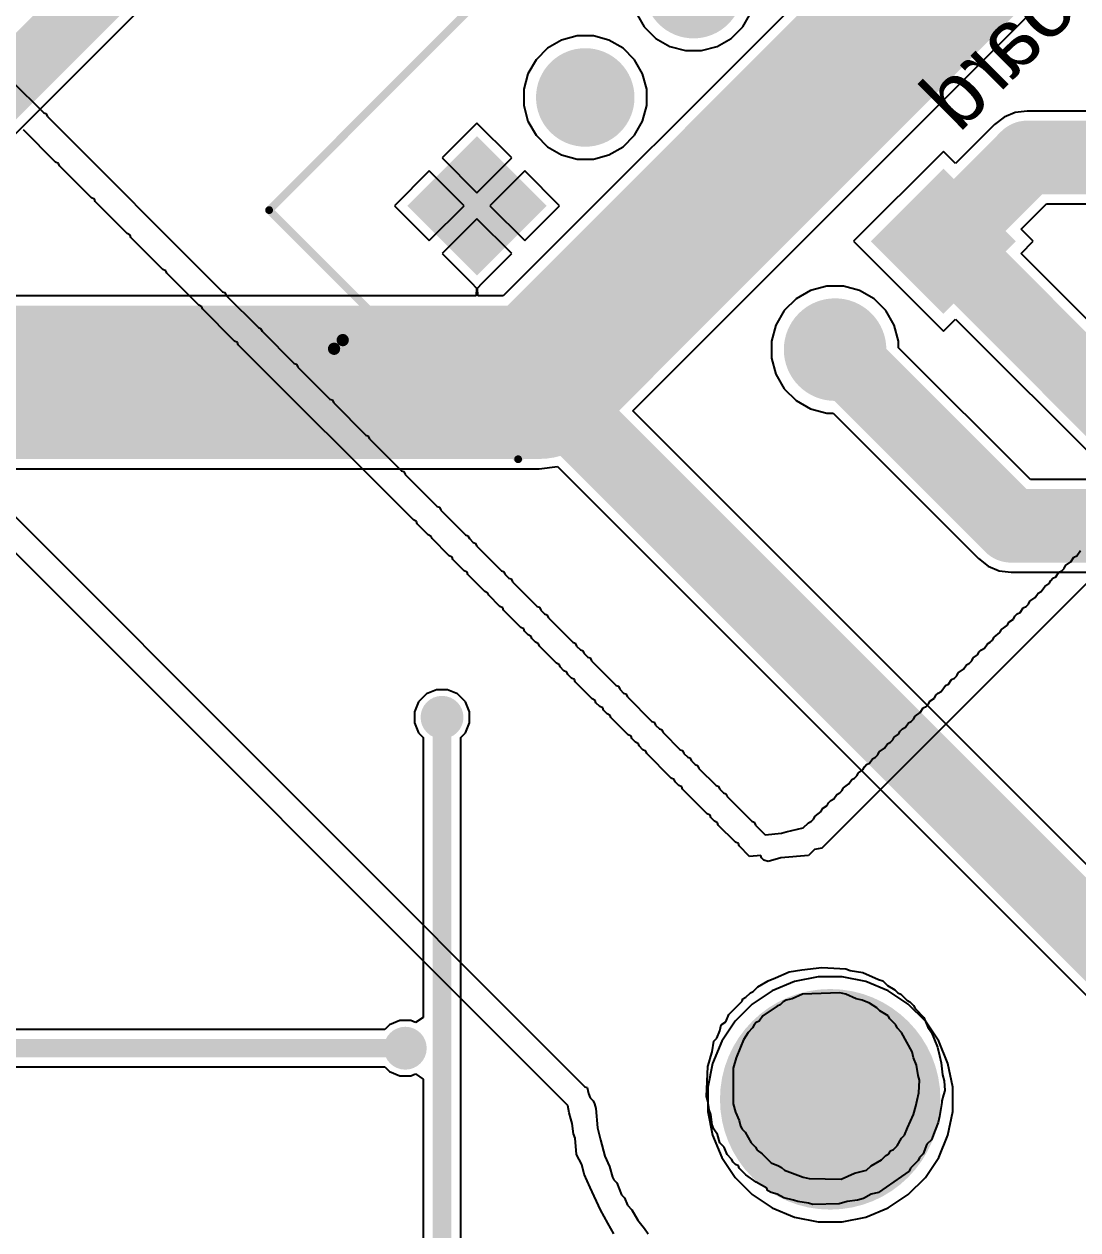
# Model space of a CAD drawing. Header units: millimetres. Extents: x 95 to 305, y 96 to 295.
# Drawn here: x 208.76 to 225.96, y 154.74 to 174.41 of the extents above; entities that cross this region are included whole.
import ezdxf

# ---------------------------------------------------------------- set-up
doc = ezdxf.new("R2010")
doc.units = ezdxf.units.MM
for name, color, linetype in [('BottomLayer', 5, 'Continuous'), ('BottomOverlay', 54, 'Continuous'), ('BottomSolder', 6, 'Continuous'), ('MultiLayer', 9, 'Continuous'), ('PadHoleLayer', 156, 'Continuous'), ('ViaHoleLayer', 16, 'Continuous')]:
    doc.layers.add(name, color=color, linetype=linetype)
doc.styles.add('Arial', font='', dxfattribs={"height": 0.2})
doc.styles.get('Arial').set_extended_font_data('Arial')

# ---------------------------------------------------------------- blocks, each defined once
blk = doc.blocks.new('JST_XH_2_35')
at = {"layer": 'BottomLayer'}
blk.add_hatch(color=5, dxfattribs=at).paths.add_polyline_path([(-2.038, 0.263), (-0.463, 0.263), (-0.463, -1.313), (-2.038, -1.313)])
h = blk.add_hatch(color=5, dxfattribs=at)
edge = h.paths.add_edge_path()
edge.add_arc((1.25, -0.525), 0.787, 0, 360)
at = {"layer": 'BottomSolder'}
blk.add_hatch(color=6, dxfattribs=at).paths.add_polyline_path([(-2.088, 0.313), (-0.413, 0.313), (-0.413, -1.363), (-2.088, -1.363)])
h = blk.add_hatch(color=6, dxfattribs=at)
edge = h.paths.add_edge_path()
edge.add_arc((1.25, -0.525), 0.837, 0, 360)
at = {"layer": 'MultiLayer'}
h = blk.add_hatch(color=9, dxfattribs=at)
edge = h.paths.add_edge_path()
edge.add_arc((1.25, -0.525), 0.787, 0, 360)
at = {"layer": 'PadHoleLayer'}
h = blk.add_hatch(color=156, dxfattribs=at)
edge = h.paths.add_edge_path()
edge.add_arc((-1.25, -0.525), 0.525, 0, 360)
h = blk.add_hatch(color=156, dxfattribs=at)
edge = h.paths.add_edge_path()
edge.add_arc((1.25, -0.525), 0.525, 0, 360)
blk = doc.blocks.new('JST_XH_8_B_49')
at = {"layer": 'BottomLayer'}
blk.add_hatch(color=5, dxfattribs=at).paths.add_polyline_path([(-9.504, 0.771), (-7.996, 0.771), (-7.996, -0.737), (-9.504, -0.737)])
h = blk.add_hatch(color=5, dxfattribs=at)
edge = h.paths.add_edge_path()
edge.add_arc((-6.25, 0.017), 0.754, 0, 360)
h = blk.add_hatch(color=5, dxfattribs=at)
edge = h.paths.add_edge_path()
edge.add_arc((-3.75, 0.017), 0.754, 0, 360)
at = {"layer": 'BottomSolder'}
blk.add_hatch(color=6, dxfattribs=at).paths.add_polyline_path([(-9.554, 0.821), (-7.946, 0.821), (-7.946, -0.787), (-9.554, -0.787)])
h = blk.add_hatch(color=6, dxfattribs=at)
edge = h.paths.add_edge_path()
edge.add_arc((-6.25, 0.017), 0.804, 0, 360)
h = blk.add_hatch(color=6, dxfattribs=at)
edge = h.paths.add_edge_path()
edge.add_arc((-3.75, 0.017), 0.804, 0, 360)
at = {"layer": 'MultiLayer'}
blk.add_hatch(color=9, dxfattribs=at).paths.add_polyline_path([(-9.504, 0.771), (-7.996, 0.771), (-7.996, -0.737), (-9.504, -0.737)])
h = blk.add_hatch(color=9, dxfattribs=at)
edge = h.paths.add_edge_path()
edge.add_arc((-6.25, 0.017), 0.754, 0, 360)
h = blk.add_hatch(color=9, dxfattribs=at)
edge = h.paths.add_edge_path()
edge.add_arc((-3.75, 0.017), 0.754, 0, 360)
at = {"layer": 'PadHoleLayer'}
h = blk.add_hatch(color=156, dxfattribs=at)
edge = h.paths.add_edge_path()
edge.add_arc((-8.75, 0.017), 0.5, 0, 360)
h = blk.add_hatch(color=156, dxfattribs=at)
edge = h.paths.add_edge_path()
edge.add_arc((-6.25, 0.017), 0.5, 0, 360)
at = {"layer": 'BottomOverlay', "const_width": 0.127}
for points in [[(-11.2, 2.367), (-11.2, -3.383)], [(-11.2, 2.367), (11.2, 2.367)], [(-11.2, -3.383), (11.2, -3.383)]]:
    blk.add_lwpolyline(points, dxfattribs=at)
at = {"layer": 'BottomOverlay'}
for points, const_width in [([(-11.232, 2.367, 1), (-11.168, 2.367, 1)], 0.0635), ([(-11.232, 2.367, 1), (-11.168, 2.367, 1)], 0.0635), ([(-11.85, 0.017, 1), (-12.05, 0.017, 1)], 0.2), ([(-12.1, 0.017, 1), (-12, 0.017, 1)], 0.1), ([(-11.9, 0.017, 1), (-11.8, 0.017, 1)], 0.1), ([(-11.232, -3.383, 1), (-11.168, -3.383, 1)], 0.0635), ([(-11.232, -3.383, 1), (-11.168, -3.383, 1)], 0.0635)]:
    blk.add_lwpolyline(points, format="xyb", close=True, dxfattribs=dict(at, const_width=const_width))

msp = doc.modelspace()

# ---------------------------------------------------------------- hatches: boundary and pattern name
at = {"layer": 'BottomLayer'}
h = msp.add_hatch(color=5, dxfattribs=at)
edge = h.paths.add_edge_path()
edge.add_arc((215.582, 163.1), 0.3, 0, 360)
h = msp.add_hatch(color=5, dxfattribs=at)
edge = h.paths.add_edge_path()
edge.add_arc((221.92, 156.866), 1.75, 0, 360)
h = msp.add_hatch(color=5, dxfattribs=at)
edge = h.paths.add_edge_path()
edge.add_arc((214.982, 157.7), 0.3, 0, 360)
at = {"layer": 'BottomSolder'}
h = msp.add_hatch(color=6, dxfattribs=at)
edge = h.paths.add_edge_path()
edge.add_arc((215.582, 163.1), 0.35, 0, 360)
h = msp.add_hatch(color=6, dxfattribs=at)
edge = h.paths.add_edge_path()
edge.add_arc((221.92, 156.866), 1.8, 0, 360)
h = msp.add_hatch(color=6, dxfattribs=at)
edge = h.paths.add_edge_path()
edge.add_arc((214.982, 157.7), 0.35, 0, 360)
at = {"layer": 'MultiLayer'}
h = msp.add_hatch(color=9, dxfattribs=at)
edge = h.paths.add_edge_path()
edge.add_arc((221.92, 156.866), 1.75, 0, 360)
at = {"layer": 'PadHoleLayer'}
h = msp.add_hatch(color=156, dxfattribs=at)
edge = h.paths.add_edge_path()
edge.add_arc((221.92, 156.866), 1.75, 0, 360)
at = {"layer": 'ViaHoleLayer'}
h = msp.add_hatch(color=16, dxfattribs=at)
edge = h.paths.add_edge_path()
edge.add_arc((215.582, 163.1), 0.15, 0, 360)
h = msp.add_hatch(color=16, dxfattribs=at)
edge = h.paths.add_edge_path()
edge.add_arc((214.982, 157.7), 0.15, 0, 360)

# ---------------------------------------------------------------- linework, layer by layer
at = {"layer": 'BottomLayer'}
for p, q in [((229.488, 182.885), (216.581, 169.978)), ((206.974, 170.982), (218.704, 182.712)), ((218.699, 168.102), (231.898, 181.302)), ((218.753, 174.596), (218.885, 174.367)), ((220.492, 174.367), (220.624, 174.596)), ((218.885, 174.367), (219.072, 174.18)), ((220.305, 174.18), (220.492, 174.367)), ((217.533, 174.151), (217.304, 174.019)), ((217.788, 174.219), (217.533, 174.151)), ((218.053, 174.219), (217.788, 174.219)), ((218.308, 174.151), (218.053, 174.219)), ((218.537, 174.019), (218.308, 174.151)), ((219.072, 174.18), (219.301, 174.048)), ((220.076, 174.048), (220.305, 174.18)), ((217.304, 174.019), (217.117, 173.832)), ((218.724, 173.832), (218.537, 174.019)), ((219.301, 174.048), (219.556, 173.979)), ((219.556, 173.979), (219.821, 173.979)), ((219.821, 173.979), (220.076, 174.048)), ((217.117, 173.832), (216.985, 173.603)), ((218.856, 173.603), (218.724, 173.832)), ((216.985, 173.603), (216.917, 173.348)), ((218.925, 173.348), (218.856, 173.603)), ((216.917, 173.348), (216.917, 173.083)), ((218.925, 173.083), (218.925, 173.348)), ((216.917, 173.083), (216.985, 172.828)), ((218.856, 172.828), (218.925, 173.083)), ((224.942, 172.968), (224.759, 172.892)), ((225.137, 172.994), (224.942, 172.968)), ((241.115, 172.994), (225.137, 172.994)), ((216.153, 172.797), (215.584, 172.228)), ((216.721, 172.228), (216.153, 172.797)), ((216.985, 172.828), (217.117, 172.599)), ((218.724, 172.599), (218.856, 172.828)), ((224.602, 172.772), (223.966, 172.136)), ((224.759, 172.892), (224.602, 172.772)), ((217.117, 172.599), (217.304, 172.412)), ((218.537, 172.412), (218.724, 172.599)), ((217.304, 172.412), (217.533, 172.28)), ((218.308, 172.28), (218.537, 172.412)), ((215.584, 172.228), (216.153, 171.66)), ((216.153, 171.66), (216.721, 172.228)), ((217.533, 172.28), (217.788, 172.211)), ((217.788, 172.211), (218.053, 172.211)), ((218.053, 172.211), (218.308, 172.28)), ((223.768, 172.335), (222.301, 170.868)), ((223.966, 172.136), (223.768, 172.335)), ((215.372, 172.016), (214.804, 171.448)), ((215.941, 171.448), (215.372, 172.016)), ((216.934, 172.016), (216.365, 171.448)), ((217.502, 171.448), (216.934, 172.016)), ((214.804, 171.448), (215.372, 170.879)), ((215.372, 170.879), (215.941, 171.448)), ((216.365, 171.448), (216.934, 170.879)), ((216.934, 170.879), (217.502, 171.448)), ((225.036, 171.066), (225.451, 171.481)), ((225.451, 171.481), (227.072, 171.481)), ((216.153, 171.236), (215.584, 170.667)), ((216.721, 170.667), (216.153, 171.236)), ((225.235, 170.868), (225.036, 171.066)), ((222.301, 170.868), (223.768, 169.401)), ((225.036, 170.669), (225.235, 170.868)), ((215.584, 170.667), (216.063, 170.188)), ((216.24, 170.186), (216.721, 170.667)), ((227.321, 168.385), (225.036, 170.669)), ((216.063, 170.188), (216.146, 170.105)), ((216.146, 170.105), (216.137, 169.978)), ((216.159, 170.105), (216.24, 170.186)), ((216.168, 169.978), (216.159, 170.105)), ((221.6, 170.067), (221.363, 169.93)), ((221.863, 170.137), (221.6, 170.067)), ((222.137, 170.137), (221.863, 170.137)), ((222.4, 170.067), (222.137, 170.137)), ((222.637, 169.93), (222.4, 170.067)), ((216.137, 169.978), (188.866, 169.978)), ((216.581, 169.978), (216.168, 169.978)), ((221.363, 169.93), (221.17, 169.737)), ((222.83, 169.737), (222.637, 169.93)), ((221.17, 169.737), (221.033, 169.5)), ((222.967, 169.5), (222.83, 169.737)), ((221.033, 169.5), (220.963, 169.237)), ((223.037, 169.237), (222.967, 169.5)), ((223.768, 169.401), (223.966, 169.599)), ((223.966, 169.599), (226.458, 167.107)), ((220.963, 169.237), (220.963, 168.963)), ((223.037, 169.132), (223.037, 169.237)), ((225.189, 166.98), (223.037, 169.132)), ((220.963, 168.963), (221.033, 168.7)), ((221.033, 168.7), (221.17, 168.463)), ((221.17, 168.463), (221.363, 168.27)), ((221.363, 168.27), (221.6, 168.133)), ((227.992, 158.81), (218.699, 168.102)), ((221.6, 168.133), (221.863, 168.063)), ((221.863, 168.063), (221.968, 168.063)), ((221.968, 168.063), (224.341, 165.689)), ((201.387, 167.154), (217.166, 167.154)), ((217.166, 167.154), (217.468, 167.194)), ((217.468, 167.194), (227.144, 157.518)), ((226.433, 166.98), (225.189, 166.98)), ((224.341, 165.689), (224.341, 165.689)), ((224.341, 165.689), (224.498, 165.569)), ((224.498, 165.569), (224.68, 165.493)), ((224.68, 165.493), (224.876, 165.468)), ((224.876, 165.468), (233.14, 165.468)), ((215.492, 163.55), (215.327, 163.482)), ((215.671, 163.55), (215.492, 163.55)), ((215.836, 163.482), (215.671, 163.55)), ((215.2, 163.355), (215.132, 163.19)), ((215.327, 163.482), (215.2, 163.355)), ((215.963, 163.355), (215.836, 163.482)), ((216.032, 163.19), (215.963, 163.355)), ((215.132, 163.19), (215.132, 163.011)), ((216.032, 163.011), (216.032, 163.19)), ((215.132, 163.011), (215.2, 162.845)), ((215.963, 162.845), (216.032, 163.011)), ((215.2, 162.845), (215.276, 162.77)), ((215.276, 162.77), (215.276, 158.203)), ((215.887, 162.77), (215.963, 162.845)), ((215.887, 150.382), (215.887, 162.77)), ((221.723, 158.866), (221.337, 158.79)), ((222.117, 158.866), (221.723, 158.866)), ((222.504, 158.79), (222.117, 158.866)), ((220.973, 158.639), (220.645, 158.42)), ((221.337, 158.79), (220.973, 158.639)), ((222.868, 158.639), (222.504, 158.79)), ((223.195, 158.42), (222.868, 158.639)), ((220.645, 158.42), (220.367, 158.141)), ((223.474, 158.141), (223.195, 158.42)), ((214.727, 158.081), (214.651, 158.006)), ((214.892, 158.15), (214.727, 158.081)), ((215.071, 158.15), (214.892, 158.15)), ((215.149, 158.118), (215.071, 158.15)), ((215.276, 158.203), (215.149, 158.118)), ((220.367, 158.141), (220.148, 157.814)), ((223.693, 157.814), (223.474, 158.141)), ((214.651, 158.006), (207.8, 158.006)), ((220.148, 157.814), (219.997, 157.45)), ((223.843, 157.45), (223.693, 157.814)), ((219.997, 157.45), (219.92, 157.063)), ((223.92, 157.063), (223.843, 157.45)), ((207.927, 157.394), (214.651, 157.394)), ((214.651, 157.394), (214.727, 157.319)), ((214.727, 157.319), (214.892, 157.25)), ((214.892, 157.25), (215.071, 157.25)), ((215.071, 157.25), (215.149, 157.282)), ((215.149, 157.282), (215.276, 157.197)), ((215.276, 157.197), (215.276, 154.421)), ((219.92, 157.063), (219.92, 156.669)), ((223.92, 156.669), (223.92, 157.063)), ((219.92, 156.669), (219.997, 156.283)), ((223.843, 156.283), (223.92, 156.669)), ((219.997, 156.283), (220.148, 155.919)), ((223.693, 155.919), (223.843, 156.283)), ((220.148, 155.919), (220.367, 155.592)), ((223.474, 155.592), (223.693, 155.919)), ((220.367, 155.592), (220.645, 155.313)), ((223.195, 155.313), (223.474, 155.592)), ((220.645, 155.313), (220.973, 155.094)), ((222.868, 155.094), (223.195, 155.313)), ((220.973, 155.094), (221.337, 154.943)), ((222.504, 154.943), (222.868, 155.094)), ((221.337, 154.943), (221.723, 154.866)), ((221.723, 154.866), (222.117, 154.866)), ((222.117, 154.866), (222.504, 154.943))]:
    msp.add_line(p, q, dxfattribs=at)
for points, const_width in [([(206.51, 171.446), (218.432, 183.368)], 1), ([(217.166, 168.566), (230.9, 182.3)], 2.5), ([(223.768, 170.868), (225.137, 172.237)], 1.2), ([(225.137, 172.237), (241.115, 172.237)], 1.2), ([(223.768, 170.868), (227.007, 167.628)], 1.2), ([(188.866, 168.566), (217.166, 168.566)], 2.5), ([(222, 169.1), (224.876, 166.224)], 1.2), ([(217.166, 168.566), (227.679, 158.053)], 1.2), ([(224.876, 166.224), (233.454, 166.224)], 1.2), ([(215.582, 150.382), (215.582, 163.1)], 0.3), ([(207.8, 157.7), (214.982, 157.7)], 0.3)]:
    msp.add_lwpolyline(points, dxfattribs=dict(at, const_width=const_width))
for points, const_width in [([(224.837, 172.237, 1), (225.437, 172.237, 1)], 0.6), ([(224.837, 172.237, 1), (225.437, 172.237, 1)], 0.6), ([(223.468, 170.868, 1), (224.068, 170.868, 1)], 0.6), ([(223.468, 170.868, 1), (224.068, 170.868, 1)], 0.6), ([(216.541, 168.566, 1), (217.791, 168.566, 1)], 1.25), ([(216.541, 168.566, 1), (217.791, 168.566, 1)], 1.25), ([(221.7, 169.1, 1), (222.3, 169.1, 1)], 0.6), ([(216.866, 168.566, 1), (217.466, 168.566, 1)], 0.6), ([(224.576, 166.224, 1), (225.176, 166.224, 1)], 0.6), ([(224.576, 166.224, 1), (225.176, 166.224, 1)], 0.6), ([(215.507, 163.1, 1), (215.657, 163.1, 1)], 0.15), ([(214.907, 157.7, 1), (215.057, 157.7, 1)], 0.15)]:
    msp.add_lwpolyline(points, format="xyb", close=True, dxfattribs=dict(at, const_width=const_width))
at = {"layer": 'BottomOverlay'}
for p, q in [((238.274, 177.455), (221.784, 160.965)), ((201.485, 173.5), (217.914, 157.071)), ((208.555, 173.488), (209.079, 172.964)), ((217.634, 156.767), (201.314, 173.086)), ((209.079, 172.964), (209.115, 172.952)), ((209.115, 172.952), (209.139, 172.904)), ((209.139, 172.904), (211.999, 170.044)), ((209.273, 172.161), (208.75, 172.685)), ((209.322, 172.137), (209.273, 172.161)), ((209.334, 172.1), (209.322, 172.137)), ((209.858, 171.577), (209.334, 172.1)), ((209.906, 171.553), (209.858, 171.577)), ((209.918, 171.516), (209.906, 171.553)), ((210.442, 170.993), (209.918, 171.516)), ((210.49, 170.969), (210.442, 170.993)), ((210.502, 170.932), (210.49, 170.969)), ((211.026, 170.409), (210.502, 170.932)), ((211.074, 170.384), (211.026, 170.409)), ((211.087, 170.348), (211.074, 170.384)), ((211.61, 169.825), (211.087, 170.348)), ((211.999, 170.044), (212.036, 170.032)), ((212.036, 170.032), (212.06, 169.983)), ((211.659, 169.8), (211.61, 169.825)), ((212.06, 169.983), (212.584, 169.46)), ((211.671, 169.764), (211.659, 169.8)), ((212.194, 169.241), (211.671, 169.764)), ((212.584, 169.46), (212.62, 169.447)), ((212.62, 169.447), (212.644, 169.399)), ((212.243, 169.216), (212.194, 169.241)), ((212.644, 169.399), (213.168, 168.875)), ((212.255, 169.18), (212.243, 169.216)), ((215.115, 166.32), (212.255, 169.18)), ((213.168, 168.875), (213.204, 168.863)), ((213.204, 168.863), (213.229, 168.815)), ((213.229, 168.815), (213.752, 168.291)), ((213.752, 168.291), (213.788, 168.279)), ((213.788, 168.279), (213.813, 168.23)), ((213.813, 168.23), (214.336, 167.707)), ((214.336, 167.707), (214.372, 167.695)), ((214.372, 167.695), (214.397, 167.646)), ((214.397, 167.646), (214.92, 167.123)), ((214.92, 167.123), (214.957, 167.111)), ((214.957, 167.111), (214.981, 167.062)), ((214.981, 167.062), (215.504, 166.539)), ((215.504, 166.539), (215.541, 166.527)), ((215.541, 166.527), (215.565, 166.478)), ((215.565, 166.478), (215.967, 166.076)), ((215.164, 166.295), (215.115, 166.32)), ((215.176, 166.259), (215.164, 166.295)), ((215.358, 166.076), (215.176, 166.259)), ((215.407, 166.052), (215.358, 166.076)), ((215.967, 166.076), (216.003, 166.064)), ((215.419, 166.016), (215.407, 166.052)), ((215.699, 165.736), (215.419, 166.016)), ((216.003, 166.064), (216.028, 166.016)), ((216.028, 166.016), (216.088, 165.955)), ((216.088, 165.955), (216.125, 165.943)), ((216.125, 165.943), (216.149, 165.894)), ((216.149, 165.894), (216.551, 165.492)), ((215.748, 165.711), (215.699, 165.736)), ((215.76, 165.675), (215.748, 165.711)), ((225.849, 165.638), (225.897, 165.711)), ((225.897, 165.711), (225.946, 165.736)), ((225.946, 165.736), (226.007, 165.821)), ((215.942, 165.492), (215.76, 165.675)), ((215.991, 165.468), (215.942, 165.492)), ((216.551, 165.492), (216.587, 165.48)), ((225.654, 165.468), (225.703, 165.492)), ((225.703, 165.492), (225.739, 165.529)), ((225.739, 165.529), (225.763, 165.577)), ((225.763, 165.577), (225.849, 165.638)), ((216.003, 165.431), (215.991, 165.468)), ((216.283, 165.151), (216.003, 165.431)), ((216.587, 165.48), (216.612, 165.431)), ((216.612, 165.431), (216.673, 165.371)), ((216.673, 165.371), (216.709, 165.358)), ((216.709, 165.358), (216.733, 165.31)), ((216.733, 165.31), (217.135, 164.908)), ((225.496, 165.285), (225.52, 165.334)), ((225.52, 165.334), (225.556, 165.371)), ((225.556, 165.371), (225.605, 165.395)), ((225.605, 165.395), (225.654, 165.468)), ((216.332, 165.127), (216.283, 165.151)), ((216.344, 165.091), (216.332, 165.127)), ((216.527, 164.908), (216.344, 165.091)), ((225.264, 165.054), (225.313, 165.127)), ((225.313, 165.127), (225.362, 165.151)), ((225.362, 165.151), (225.423, 165.237)), ((225.423, 165.237), (225.496, 165.285)), ((216.575, 164.884), (216.527, 164.908)), ((217.135, 164.908), (217.172, 164.896)), ((217.172, 164.896), (217.196, 164.847)), ((225.07, 164.884), (225.118, 164.908)), ((225.118, 164.908), (225.155, 164.945)), ((225.155, 164.945), (225.179, 164.993)), ((225.179, 164.993), (225.264, 165.054)), ((216.587, 164.847), (216.575, 164.884)), ((216.867, 164.567), (216.587, 164.847)), ((217.196, 164.847), (217.257, 164.786)), ((217.257, 164.786), (217.293, 164.774)), ((217.293, 164.774), (217.318, 164.726)), ((217.318, 164.726), (217.719, 164.324)), ((224.838, 164.653), (224.911, 164.701)), ((224.911, 164.701), (224.936, 164.75)), ((224.936, 164.75), (224.972, 164.786)), ((224.972, 164.786), (225.021, 164.811)), ((225.021, 164.811), (225.07, 164.884)), ((216.916, 164.543), (216.867, 164.567)), ((216.928, 164.506), (216.916, 164.543)), ((216.989, 164.446), (216.928, 164.506)), ((224.692, 164.482), (224.717, 164.531)), ((224.717, 164.531), (224.814, 164.604)), ((224.814, 164.604), (224.838, 164.653)), ((217.038, 164.421), (216.989, 164.446)), ((217.05, 164.385), (217.038, 164.421)), ((217.111, 164.324), (217.05, 164.385)), ((217.159, 164.3), (217.111, 164.324)), ((217.719, 164.324), (217.756, 164.312)), ((217.756, 164.312), (217.78, 164.263)), ((224.486, 164.3), (224.534, 164.324)), ((224.534, 164.324), (224.571, 164.36)), ((224.571, 164.36), (224.595, 164.409)), ((224.595, 164.409), (224.692, 164.482)), ((217.172, 164.263), (217.159, 164.3)), ((217.451, 163.983), (217.172, 164.263)), ((217.78, 164.263), (217.841, 164.202)), ((217.841, 164.202), (217.877, 164.19)), ((217.877, 164.19), (217.902, 164.141)), ((217.902, 164.141), (217.963, 164.081)), ((224.254, 164.068), (224.327, 164.117)), ((224.327, 164.117), (224.352, 164.166)), ((224.352, 164.166), (224.388, 164.202)), ((224.388, 164.202), (224.437, 164.227)), ((224.437, 164.227), (224.486, 164.3)), ((217.5, 163.959), (217.451, 163.983)), ((217.512, 163.922), (217.5, 163.959)), ((217.573, 163.861), (217.512, 163.922)), ((217.963, 164.081), (217.999, 164.068)), ((217.999, 164.068), (218.023, 164.02)), ((218.023, 164.02), (218.425, 163.618)), ((224.096, 163.886), (224.145, 163.959)), ((224.145, 163.959), (224.193, 163.983)), ((224.193, 163.983), (224.23, 164.02)), ((224.23, 164.02), (224.254, 164.068)), ((217.622, 163.837), (217.573, 163.861)), ((217.634, 163.801), (217.622, 163.837)), ((217.695, 163.74), (217.634, 163.801)), ((217.744, 163.715), (217.695, 163.74)), ((217.756, 163.679), (217.744, 163.715)), ((223.853, 163.642), (223.901, 163.715)), ((223.901, 163.715), (223.95, 163.74)), ((223.95, 163.74), (223.987, 163.776)), ((223.987, 163.776), (224.011, 163.825)), ((224.011, 163.825), (224.096, 163.886)), ((218.036, 163.399), (217.756, 163.679)), ((218.425, 163.618), (218.462, 163.606)), ((218.462, 163.606), (218.486, 163.557)), ((218.486, 163.557), (218.547, 163.496)), ((223.682, 163.496), (223.731, 163.521)), ((223.731, 163.521), (223.804, 163.618)), ((223.804, 163.618), (223.853, 163.642)), ((218.084, 163.375), (218.036, 163.399)), ((218.096, 163.338), (218.084, 163.375)), ((218.157, 163.277), (218.096, 163.338)), ((218.547, 163.496), (218.583, 163.484)), ((218.583, 163.484), (218.608, 163.436)), ((218.608, 163.436), (219.009, 163.034)), ((223.524, 163.314), (223.548, 163.363)), ((223.548, 163.363), (223.621, 163.411)), ((223.621, 163.411), (223.646, 163.46)), ((223.646, 163.46), (223.682, 163.496)), ((218.206, 163.253), (218.157, 163.277)), ((218.218, 163.216), (218.206, 163.253)), ((218.279, 163.156), (218.218, 163.216)), ((218.328, 163.131), (218.279, 163.156)), ((218.34, 163.095), (218.328, 163.131)), ((223.305, 163.119), (223.39, 163.18)), ((223.39, 163.18), (223.439, 163.253)), ((223.439, 163.253), (223.488, 163.277)), ((223.488, 163.277), (223.524, 163.314)), ((218.62, 162.815), (218.34, 163.095)), ((219.009, 163.034), (219.046, 163.022)), ((219.046, 163.022), (219.07, 162.973)), ((219.07, 162.973), (219.131, 162.912)), ((223.098, 162.912), (223.147, 162.937)), ((223.147, 162.937), (223.196, 163.01)), ((223.196, 163.01), (223.244, 163.034)), ((223.244, 163.034), (223.281, 163.07)), ((223.281, 163.07), (223.305, 163.119)), ((218.668, 162.791), (218.62, 162.815)), ((218.681, 162.754), (218.668, 162.791)), ((218.741, 162.693), (218.681, 162.754)), ((219.131, 162.912), (219.167, 162.9)), ((219.167, 162.9), (219.192, 162.851)), ((219.192, 162.851), (219.472, 162.571)), ((222.903, 162.693), (222.94, 162.73)), ((222.94, 162.73), (222.964, 162.778)), ((222.964, 162.778), (223.037, 162.827)), ((223.037, 162.827), (223.062, 162.876)), ((223.062, 162.876), (223.098, 162.912)), ((218.79, 162.669), (218.741, 162.693)), ((218.802, 162.632), (218.79, 162.669)), ((218.863, 162.571), (218.802, 162.632)), ((218.912, 162.547), (218.863, 162.571)), ((218.924, 162.511), (218.912, 162.547)), ((219.472, 162.571), (219.508, 162.559)), ((219.508, 162.559), (219.532, 162.511)), ((222.697, 162.486), (222.721, 162.535)), ((222.721, 162.535), (222.806, 162.596)), ((222.806, 162.596), (222.855, 162.669)), ((222.855, 162.669), (222.903, 162.693)), ((219.326, 162.109), (218.924, 162.511)), ((219.532, 162.511), (219.593, 162.45)), ((219.593, 162.45), (219.63, 162.438)), ((219.63, 162.438), (219.654, 162.389)), ((219.654, 162.389), (219.715, 162.328)), ((222.514, 162.328), (222.563, 162.352)), ((222.563, 162.352), (222.611, 162.425)), ((222.611, 162.425), (222.66, 162.45)), ((222.66, 162.45), (222.697, 162.486)), ((219.715, 162.328), (219.752, 162.316)), ((219.752, 162.316), (219.776, 162.267)), ((219.776, 162.267), (220.056, 161.987)), ((222.319, 162.109), (222.356, 162.146)), ((222.356, 162.146), (222.38, 162.194)), ((222.38, 162.194), (222.453, 162.243)), ((222.453, 162.243), (222.478, 162.292)), ((222.478, 162.292), (222.514, 162.328)), ((219.374, 162.085), (219.326, 162.109)), ((219.386, 162.048), (219.374, 162.085)), ((219.447, 161.987), (219.386, 162.048)), ((219.496, 161.963), (219.447, 161.987)), ((219.508, 161.926), (219.496, 161.963)), ((220.056, 161.987), (220.092, 161.975)), ((220.092, 161.975), (220.117, 161.926)), ((222.112, 161.902), (222.137, 161.951)), ((222.137, 161.951), (222.222, 162.012)), ((222.222, 162.012), (222.271, 162.085)), ((222.271, 162.085), (222.319, 162.109)), ((219.91, 161.525), (219.508, 161.926)), ((220.117, 161.926), (220.177, 161.866)), ((220.177, 161.866), (220.214, 161.853)), ((220.214, 161.853), (220.238, 161.805)), ((220.238, 161.805), (220.64, 161.403)), ((221.93, 161.744), (221.979, 161.768)), ((221.979, 161.768), (222.027, 161.841)), ((222.027, 161.841), (222.076, 161.866)), ((222.076, 161.866), (222.112, 161.902)), ((221.674, 161.488), (221.772, 161.561)), ((221.772, 161.561), (221.796, 161.61)), ((221.796, 161.61), (221.869, 161.659)), ((221.869, 161.659), (221.893, 161.707)), ((221.893, 161.707), (221.93, 161.744)), ((219.958, 161.501), (219.91, 161.525)), ((219.971, 161.464), (219.958, 161.501)), ((220.031, 161.403), (219.971, 161.464)), ((220.08, 161.379), (220.031, 161.403)), ((220.092, 161.342), (220.08, 161.379)), ((220.64, 161.403), (220.676, 161.391)), ((220.676, 161.391), (220.701, 161.342)), ((221.48, 161.294), (221.565, 161.379)), ((221.565, 161.379), (221.613, 161.403)), ((221.613, 161.403), (221.65, 161.44)), ((221.65, 161.44), (221.674, 161.488)), ((220.372, 161.062), (220.092, 161.342)), ((220.701, 161.342), (220.859, 161.184)), ((220.859, 161.184), (221.127, 161.208)), ((221.127, 161.208), (221.2, 161.233)), ((221.2, 161.233), (221.48, 161.294)), ((220.421, 161.038), (220.372, 161.062)), ((220.433, 161.002), (220.421, 161.038)), ((220.603, 160.831), (220.433, 161.002)), ((221.784, 160.965), (221.662, 160.941)), ((220.786, 160.843), (220.603, 160.831)), ((220.798, 160.807), (220.786, 160.843)), ((220.835, 160.77), (220.798, 160.807)), ((220.908, 160.746), (220.835, 160.77)), ((221.115, 160.807), (220.908, 160.746)), ((221.565, 160.843), (221.115, 160.807)), ((221.662, 160.941), (221.565, 160.843)), ((221.455, 158.981), (221.784, 159.018)), ((221.784, 159.018), (222.173, 158.994)), ((222.173, 158.994), (222.246, 158.969)), ((220.737, 158.702), (220.908, 158.799)), ((220.908, 158.799), (221.029, 158.848)), ((221.029, 158.848), (221.248, 158.945)), ((221.248, 158.945), (221.455, 158.981)), ((222.246, 158.969), (222.453, 158.933)), ((222.453, 158.933), (222.709, 158.823)), ((222.709, 158.823), (222.782, 158.799)), ((222.782, 158.799), (222.855, 158.726)), ((220.543, 158.531), (220.616, 158.604)), ((220.616, 158.604), (220.664, 158.628)), ((220.664, 158.628), (220.737, 158.702)), ((222.076, 158.604), (221.467, 158.58)), ((222.173, 158.58), (222.076, 158.604)), ((222.855, 158.726), (222.977, 158.653)), ((222.977, 158.653), (223.025, 158.604)), ((223.025, 158.604), (223.074, 158.58)), ((220.263, 158.251), (220.482, 158.47)), ((220.482, 158.47), (220.494, 158.507)), ((220.494, 158.507), (220.543, 158.531)), ((221.102, 158.409), (221.054, 158.385)), ((221.151, 158.458), (221.102, 158.409)), ((221.2, 158.482), (221.151, 158.458)), ((221.297, 158.507), (221.2, 158.482)), ((221.467, 158.58), (221.297, 158.507)), ((222.344, 158.507), (222.173, 158.58)), ((222.441, 158.482), (222.344, 158.507)), ((222.563, 158.434), (222.441, 158.482)), ((222.684, 158.361), (222.563, 158.434)), ((223.074, 158.58), (223.171, 158.482)), ((223.171, 158.482), (223.22, 158.458)), ((223.22, 158.458), (223.281, 158.397)), ((220.214, 158.13), (220.263, 158.251)), ((220.822, 158.227), (220.762, 158.142)), ((221.054, 158.385), (220.822, 158.227)), ((222.733, 158.312), (222.684, 158.361)), ((222.867, 158.227), (222.733, 158.312)), ((222.891, 158.178), (222.867, 158.227)), ((223.281, 158.397), (223.305, 158.349)), ((223.305, 158.349), (223.451, 158.203)), ((220.117, 157.983), (220.141, 158.081)), ((220.141, 158.081), (220.214, 158.13)), ((220.652, 158.032), (220.579, 157.959)), ((220.676, 158.081), (220.652, 158.032)), ((220.713, 158.117), (220.676, 158.081)), ((220.762, 158.142), (220.713, 158.117)), ((222.989, 158.081), (222.891, 158.178)), ((223.013, 158.032), (222.989, 158.081)), ((223.086, 157.959), (223.013, 158.032)), ((223.451, 158.203), (223.512, 158.044)), ((223.512, 158.044), (223.573, 157.959)), ((219.995, 157.643), (220.019, 157.813)), ((220.019, 157.813), (220.068, 157.862)), ((220.068, 157.862), (220.117, 157.983)), ((220.506, 157.837), (220.457, 157.716)), ((220.579, 157.959), (220.506, 157.837)), ((223.256, 157.643), (223.086, 157.959)), ((223.573, 157.959), (223.67, 157.716)), ((219.971, 157.57), (219.995, 157.643)), ((220.457, 157.716), (220.384, 157.545)), ((223.281, 157.545), (223.256, 157.643)), ((223.67, 157.716), (223.707, 157.582)), ((219.922, 157.399), (219.946, 157.472)), ((219.946, 157.472), (219.971, 157.57)), ((220.384, 157.545), (220.336, 157.375)), ((223.329, 157.424), (223.281, 157.545)), ((223.354, 157.253), (223.329, 157.424)), ((223.707, 157.582), (223.731, 157.46)), ((223.731, 157.46), (223.755, 157.265)), ((219.898, 156.913), (219.922, 157.399)), ((220.336, 157.375), (220.336, 156.815)), ((223.378, 157.18), (223.354, 157.253)), ((223.755, 157.265), (223.78, 157.168)), ((217.914, 157.071), (217.95, 157.059)), ((217.95, 157.059), (217.975, 156.961)), ((223.366, 156.973), (223.378, 157.18)), ((223.78, 157.168), (223.792, 157.01)), ((217.975, 156.961), (217.999, 156.888)), ((217.999, 156.888), (218.048, 156.84)), ((218.048, 156.84), (218.072, 156.791)), ((219.922, 156.84), (219.898, 156.913)), ((219.946, 156.693), (219.922, 156.84)), ((223.317, 156.754), (223.342, 156.852)), ((223.342, 156.852), (223.366, 156.973)), ((223.768, 156.937), (223.743, 156.84)), ((223.743, 156.84), (223.743, 156.815)), ((223.792, 157.01), (223.768, 156.937)), ((217.658, 156.645), (217.634, 156.767)), ((217.683, 156.547), (217.658, 156.645)), ((218.072, 156.791), (218.096, 156.718)), ((218.096, 156.718), (218.121, 156.401)), ((219.971, 156.62), (219.946, 156.693)), ((220.336, 156.815), (220.336, 156.791)), ((220.336, 156.791), (220.372, 156.657)), ((220.372, 156.657), (220.433, 156.523)), ((223.281, 156.62), (223.317, 156.754)), ((223.743, 156.815), (223.707, 156.584)), ((217.707, 156.474), (217.683, 156.547)), ((217.731, 156.304), (217.707, 156.474)), ((219.995, 156.45), (219.971, 156.62)), ((220.019, 156.377), (219.995, 156.45)), ((220.433, 156.523), (220.457, 156.426)), ((223.183, 156.401), (223.281, 156.62)), ((223.682, 156.487), (223.634, 156.365)), ((223.707, 156.584), (223.682, 156.487)), ((217.756, 156.231), (217.731, 156.304)), ((218.121, 156.401), (218.169, 156.207)), ((220.08, 156.292), (220.019, 156.377)), ((220.117, 156.158), (220.08, 156.292)), ((220.457, 156.426), (220.482, 156.377)), ((220.482, 156.377), (220.53, 156.328)), ((220.53, 156.328), (220.628, 156.158)), ((223.086, 156.231), (223.135, 156.28)), ((223.135, 156.28), (223.183, 156.401)), ((223.634, 156.365), (223.573, 156.207)), ((217.78, 155.963), (217.756, 156.231)), ((218.169, 156.207), (218.242, 155.939)), ((220.19, 156.085), (220.117, 156.158)), ((220.238, 155.963), (220.19, 156.085)), ((220.628, 156.158), (220.701, 156.085)), ((220.701, 156.085), (220.725, 156.036)), ((222.903, 156.024), (222.952, 156.049)), ((222.952, 156.049), (223.013, 156.109)), ((223.013, 156.109), (223.086, 156.231)), ((223.5, 156.134), (223.439, 155.975)), ((223.573, 156.207), (223.5, 156.134)), ((217.865, 155.805), (217.78, 155.963)), ((218.242, 155.939), (218.315, 155.769)), ((220.311, 155.89), (220.238, 155.963)), ((220.336, 155.842), (220.311, 155.89)), ((220.725, 156.036), (220.81, 155.975)), ((220.81, 155.975), (220.956, 155.829)), ((222.587, 155.781), (222.757, 155.878)), ((222.757, 155.878), (222.83, 155.951)), ((222.83, 155.951), (222.879, 155.975)), ((222.879, 155.975), (222.903, 156.024)), ((223.354, 155.866), (223.232, 155.744)), ((223.378, 155.915), (223.354, 155.866)), ((223.439, 155.975), (223.378, 155.915)), ((217.902, 155.647), (217.865, 155.805)), ((217.999, 155.428), (217.902, 155.647)), ((218.315, 155.769), (218.364, 155.598)), ((220.372, 155.805), (220.336, 155.842)), ((220.421, 155.781), (220.372, 155.805)), ((220.433, 155.744), (220.421, 155.781)), ((220.543, 155.635), (220.433, 155.744)), ((220.956, 155.829), (221.078, 155.781)), ((221.078, 155.781), (221.127, 155.756)), ((221.127, 155.756), (221.175, 155.708)), ((221.175, 155.708), (221.48, 155.598)), ((222.1, 155.562), (222.319, 155.659)), ((222.319, 155.659), (222.514, 155.708)), ((222.514, 155.708), (222.587, 155.781)), ((223.208, 155.696), (222.709, 155.343)), ((223.232, 155.744), (223.208, 155.696)), ((218.364, 155.598), (218.389, 155.55)), ((218.389, 155.55), (218.437, 155.501)), ((218.437, 155.501), (218.51, 155.306)), ((220.713, 155.513), (220.543, 155.635)), ((220.883, 155.416), (220.713, 155.513)), ((221.48, 155.598), (221.577, 155.574)), ((221.577, 155.574), (222.1, 155.562)), ((218.169, 155.063), (217.999, 155.428)), ((218.51, 155.306), (218.559, 155.257)), ((218.559, 155.257), (218.608, 155.136)), ((220.895, 155.379), (220.883, 155.416)), ((220.956, 155.343), (220.895, 155.379)), ((221.054, 155.318), (220.956, 155.343)), ((221.163, 155.257), (221.054, 155.318)), ((221.321, 155.221), (221.163, 155.257)), ((222.587, 155.318), (222.465, 155.245)), ((222.709, 155.343), (222.587, 155.318)), ((218.291, 154.844), (218.169, 155.063)), ((218.608, 155.136), (218.681, 155.063)), ((218.681, 155.063), (218.778, 154.892)), ((221.394, 155.197), (221.321, 155.221)), ((221.565, 155.172), (221.394, 155.197)), ((221.638, 155.148), (221.565, 155.172)), ((222.064, 155.16), (221.638, 155.148)), ((222.198, 155.197), (222.064, 155.16)), ((222.368, 155.221), (222.198, 155.197)), ((222.465, 155.245), (222.368, 155.221)), ((218.778, 154.892), (218.887, 154.759)), ((218.389, 154.673), (218.291, 154.844)), ((218.887, 154.759), (218.948, 154.673))]:
    msp.add_line(p, q, dxfattribs=at)

# ---------------------------------------------------------------- block references
for name, p, rotation in [('JST_XH_8_B_49', (222.352, 177.623), 45), ('JST_XH_2_35', (223.255, 169.613), 225)]:
    msp.add_blockref(name, p, dxfattribs=dict(rotation=rotation))

# ---------------------------------------------------------------- texts
at = {"layer": 'BottomOverlay', "style": 'Arial', "text_generation_flag": 2}
msp.add_text('Line Board', height=1, rotation=45, dxfattribs=at).set_placement((228.8, 177.4))

doc.saveas('drawing.dxf')
